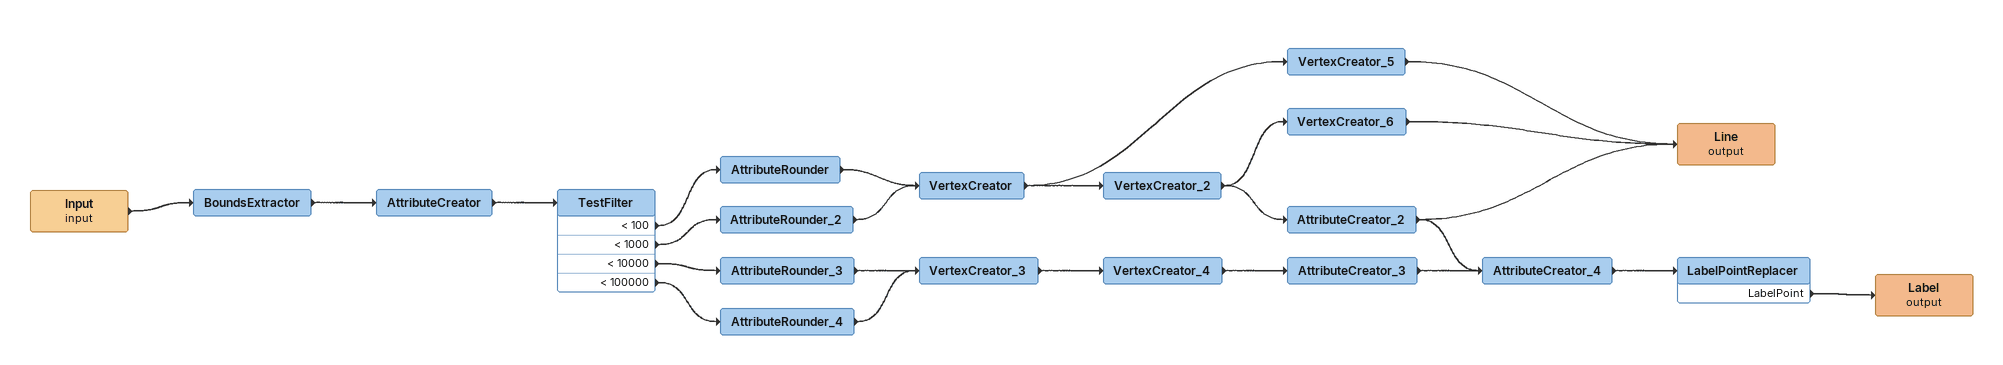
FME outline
Input (input)
    -> BoundsExtractor
BoundsExtractor
    -> AttributeCreator
AttributeCreator
    -> TestFilter
TestFilter
    < 100 -> AttributeRounder
    < 1000 -> AttributeRounder_2
    < 10000 -> AttributeRounder_3
    < 100000 -> AttributeRounder_4
AttributeRounder
    -> VertexCreator
AttributeRounder_2
    -> VertexCreator
VertexCreator
    -> VertexCreator_2
    -> VertexCreator_5
VertexCreator_5
    -> Line (output)
VertexCreator_2
    -> AttributeCreator_2
    -> VertexCreator_6
VertexCreator_6
    -> Line (output)
AttributeCreator_2
    -> Line (output)
    -> AttributeCreator_4
Line (output)
AttributeRounder_3
    -> VertexCreator_3
AttributeRounder_4
    -> VertexCreator_3
VertexCreator_3
    -> VertexCreator_4
VertexCreator_4
    -> AttributeCreator_3
AttributeCreator_3
    -> AttributeCreator_4
AttributeCreator_4
    -> LabelPointReplacer
LabelPointReplacer
    LabelPoint -> Label (output)
Label (output)
